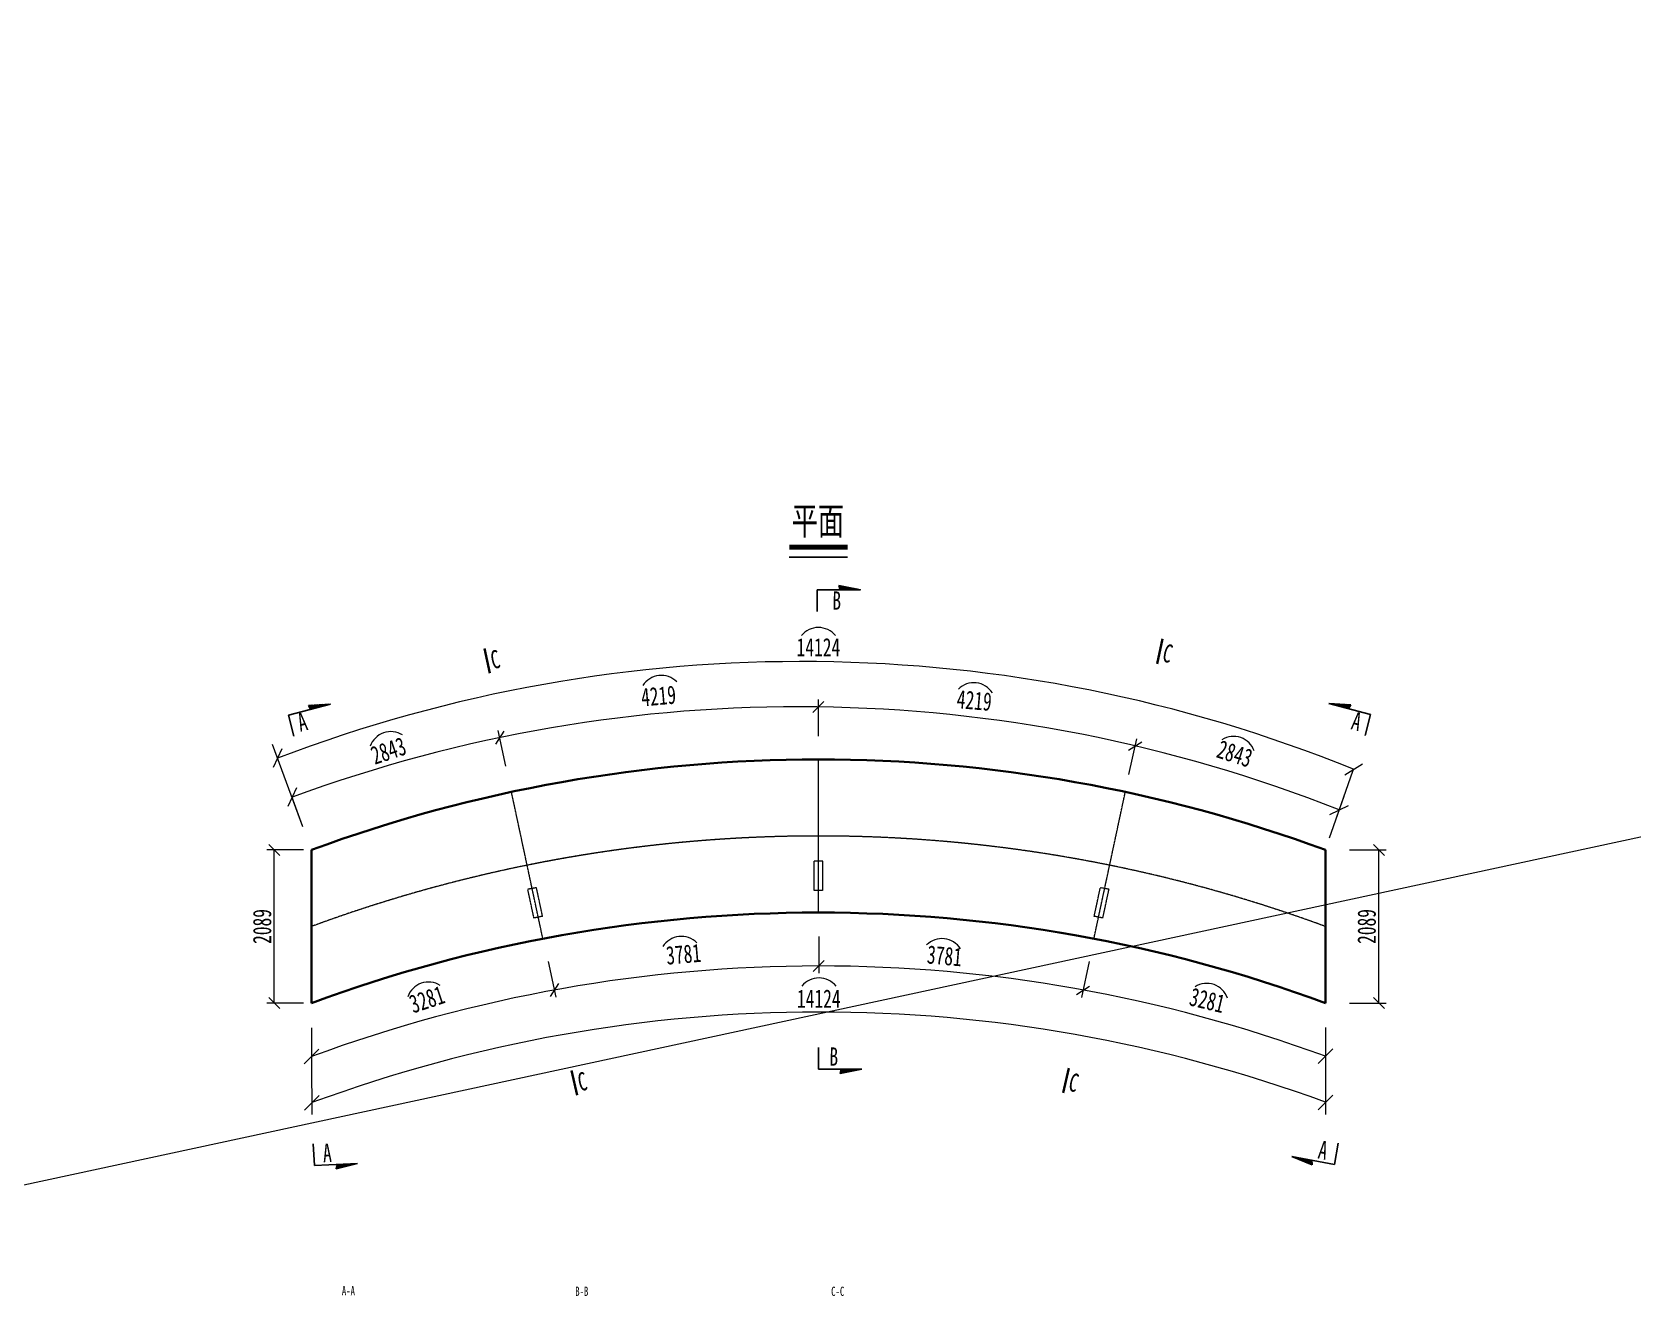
# Model space of a CAD drawing. Header units: millimetres. Extents: x -358959 to 47, y -122282 to 697692.
# Drawn here: x -150171 to -128342, y 128683 to 145938 of the extents above; entities that cross this region are included whole.
import ezdxf
from ezdxf.enums import TextEntityAlignment as Align

# ---------------------------------------------------------------- set-up
doc = ezdxf.new("R2010")
doc.units = ezdxf.units.MM
doc.header["$LTSCALE"] = 2
doc.header["$PDMODE"] = 34
doc.linetypes.add('CENTER2', pattern=[28.575, 19.05, -3.175, 3.175, -3.175])
doc.linetypes.add('DASHED', pattern=[0.75, 0.5, -0.25])
doc.layers.get('Defpoints').update_dxf_attribs({"color": 8, "lineweight": 9})
doc.layers.add('dim', color=3, linetype='Continuous')
for name, color, linetype, lineweight in [('中心线', 7, 'CENTER2', 15), ('标注', 4, 'Continuous', 13), ('标注线及字体', 2, 'Continuous', 15), ('桥 构造粗实', 1, 'Continuous', 30), ('细实线', 4, 'Continuous', 15), ('虚线', 4, 'DASHED', 15), ('钢板粗线', 1, 'Continuous', 25)]:
    doc.layers.add(name, color=color, linetype=linetype, lineweight=lineweight)
doc.styles.add('111', font='仿宋_GB2312.ttf', dxfattribs={"width": 0.7})
doc.styles.add('仿宋字', font='仿宋_GB2312.ttf', dxfattribs={"width": 0.7})
doc.dimstyles.new('200', dxfattribs={"dimscale": 0, "dimtxt": 2.5, "dimasz": 1.5, "dimexe": 1, "dimexo": 1, "dimgap": 0.4, "dimtad": 1, "dimdec": 0, "dimdsep": 46, "dimtxsty": '111', "dimblk": 'OBLIQUE', "dimcen": 0, "dimclrd": 256, "dimclre": 256, "dimclrt": 256, "dimadec": 4, "dimazin": 0, "dimtfac": 1, "dimtdec": 0, "dimtmove": 2, "dimatfit": 3, "dimfxl": 4, "dimfxlon": 1, "dimtolj": 1, "dimlwd": -1, "dimlwe": -1, "dimarcsym": 0})

# ---------------------------------------------------------------- blocks, each defined once
blk = doc.blocks.new('_Oblique')
at = {"color": 0, "linetype": 'ByBlock', "lineweight": -2}
blk.add_line((-0.5, -0.5), (0.5, 0.5), dxfattribs=at)
blk = doc.blocks.new('*D3718')
at = {"layer": 'Defpoints', "color": 0, "ltscale": 5, "transparency": 16777216}
for p in [(-146865, 134781), (-146358, 134781), (-146358, 132693)]:
    blk.add_point(p, dxfattribs=at)
at = {"layer": '标注', "ltscale": 5, "transparency": 16777216}
for p, q in [((-146465, 134781), (-146965, 134781)), ((-146865, 132693), (-146865, 134781)), ((-146465, 132693), (-146965, 132693))]:
    blk.add_line(p, q, dxfattribs=at)
at = {"layer": '标注', "ltscale": 5, "transparency": 16777216, "xscale": 149.9999999999998, "yscale": 149.9999999999998, "zscale": 149.9999999999998}
for p, rotation in [((-146865, 134781), 90), ((-146865, 132693), 270)]:
    blk.add_blockref('_Oblique', p, dxfattribs=dict(at, rotation=rotation))
at = {"layer": '标注', "ltscale": 5, "transparency": 16777216, "insert": (-147030, 133737), "char_height": 250, "attachment_point": 5, "rotation": 90, "style": '111'}
blk.add_mtext('\\A1;2089', dxfattribs=at)
blk = doc.blocks.new('*D3719')
at = {"layer": 'Defpoints', "color": 0, "ltscale": 5, "transparency": 16777216}
for p in [(-132526, 134781), (-131796, 134781), (-132526, 132693)]:
    blk.add_point(p, dxfattribs=at)
at = {"layer": '标注', "ltscale": 5, "transparency": 16777216}
for p, q in [((-132196, 134781), (-131696, 134781)), ((-131796, 132693), (-131796, 134781)), ((-132196, 132693), (-131696, 132693))]:
    blk.add_line(p, q, dxfattribs=at)
at = {"layer": '标注', "ltscale": 5, "transparency": 16777216, "xscale": 149.9999999999998, "yscale": 149.9999999999998, "zscale": 149.9999999999998}
for p, rotation in [((-131796, 134781), 90), ((-131796, 132693), 270)]:
    blk.add_blockref('_Oblique', p, dxfattribs=dict(at, rotation=rotation))
at = {"layer": '标注', "ltscale": 5, "transparency": 16777216, "insert": (-131961, 133737), "char_height": 250, "attachment_point": 5, "rotation": 90, "style": '111'}
blk.add_mtext('\\A1;2089', dxfattribs=at)
blk = doc.blocks.new('剖面箭头')
at = {"layer": '钢板粗线', "ltscale": 10}
h = blk.add_hatch(dxfattribs=at)
h.set_pattern_fill('ANSI31', color=256, style=0)
h.set_pattern_definition([(45, (-182.99888, -777.8594), (-0.088388348, 0.088388348), [])])
h.paths.add_polyline_path([(6, -3), (3.15, -3), (3, -3.6)])
for p, q in [((0, 0), (0, -3)), ((0, -3), (6, -3)), ((6, -3), (3, -3.6)), ((3, -3.6), (3.15, -3))]:
    blk.add_line(p, q, dxfattribs=at)

msp = doc.modelspace()

# ---------------------------------------------------------------- linework, layer by layer
at = {"color": 4}
msp.add_line((-139838.8, 138776), (-139044.8, 138776), dxfattribs=at)
at = {"color": 6, "const_width": 66.7}
msp.add_lwpolyline([(-139838.8, 138909.3), (-139044.8, 138909.3)], dxfattribs=at)
at = {"layer": '中心线', "ltscale": 0.2}
for centre, start, end in [((-139441.8, 114971), 69.76849, 110.23153), ((-139442.3, 114971), 89.99876, 101.45792)]:
    msp.add_arc(centre, 20000, start, end, dxfattribs=at)
at = {"layer": '标注', "ltscale": 5}
for p, q in [((-77208.1, 145937.7), (-245232.2, 109774.4)), ((-139441.3, 136332.4), (-139441.3, 136832.4)), ((-139441.3, 136332.4), (-139441.3, 136832.4)), ((-143705.1, 135921.6), (-143812.5, 136409.9)), ((-135205.7, 135809.2), (-135098.5, 136297.5)), ((-139436.6, 133598), (-139436.6, 133098)), ((-139436.6, 133598), (-139436.6, 133098)), ((-143130.6, 133260.5), (-143023.2, 132772.2)), ((-135747.2, 133257.6), (-135854.6, 132769.3))]:
    msp.add_line(p, q, dxfattribs=at)
at = {"layer": '标注', "linetype": 'Continuous', "ltscale": 550}
for p, q in [((-146473.4, 135094.1), (-146888.8, 136219.9)), ((-132372.9, 135218.7), (-132145.4, 135870.2)), ((-146479.5, 135110.6), (-146626, 135507.6)), ((-132467.4, 134948.1), (-132269.6, 135514.6)), ((-146358.9, 132355.7), (-146355.4, 131762.3)), ((-132525.5, 132359.4), (-132525.5, 131766)), ((-146357.2, 131886.2), (-146351.6, 131172.6)), ((-132525.5, 131922.5), (-132525.8, 131170.1))]:
    msp.add_line(p, q, dxfattribs=at)
at = {"layer": '标注', "ltscale": 5}
for centre, radius, start, end in [((-139672.4, 117317.3), 20033.3, 67.9192, 110.90156), ((-139706.8, 116733.7), 20000, 68.37289, 110.23153), ((-139436.6, 113198), 20000, 69.7844, 110.24744), ((-139430.1, 112569.9), 20000, 69.80426, 110.24744)]:
    msp.add_arc(centre, radius, start, end, dxfattribs=at)
at = {"layer": '桥 构造粗实'}
for p, q in [((-143997.1, 137529.5), (-143922.7, 137191.3)), ((-134745.9, 137659.5), (-134820.3, 137321.3)), ((-146358.1, 132692.7), (-146358.1, 134781.4)), ((-132525.5, 132692.7), (-132525.5, 134781.4)), ((-142808.7, 131771.9), (-142734.3, 131433.7)), ((-136027.4, 131805.8), (-136101.8, 131467.6))]:
    msp.add_line(p, q, dxfattribs=at)
for centre in [(-139441.8, 116015.4), (-139441.8, 113926.7)]:
    msp.add_arc(centre, 20000, 69.76849, 110.23153, dxfattribs=at)
at = {"layer": '细实线'}
for centre, start, end in [((-139441.8, 137515.3), 39.04563, 140.75836), ((-141584.7, 136861.9), 45.27985, 147.51091), ((-137321.8, 136761.6), 32.48909, 134.72015), ((-145274.6, 136094.8), 58.16886, 160.39991), ((-133779, 136030.1), 19.60009, 121.83114), ((-141310.6, 133301.5), 45.27985, 147.51091), ((-137755.7, 133271.2), 32.48909, 134.72015), ((-144760.7, 132678.5), 58.16886, 160.39991), ((-139433.8, 132734.6), 39.04563, 140.75836), ((-134144, 132660.6), 19.60009, 121.83114)]:
    msp.add_arc(centre, 300, start, end, dxfattribs=at)
at = {"layer": '虚线', "color": 2, "ltscale": 2}
for p, q in [((-139441.8, 133926.7), (-139441.8, 136015.4)), ((-143200.7, 133570.3), (-143629.3, 135572.1)), ((-135683, 133570.3), (-135254.4, 135572.1)), ((-139501.8, 134228.5), (-139501.8, 134628.5)), ((-139381.8, 134228.5), (-139381.8, 134628.5)), ((-143322.4, 133852.3), (-143406.2, 134243.5)), ((-143204.5, 133874.9), (-143288.3, 134266.2)), ((-135679.2, 133874.9), (-135595.4, 134266.2)), ((-135561.3, 133852.3), (-135477.5, 134243.5))]:
    msp.add_line(p, q, dxfattribs=at)
for centre, radius, start, end in [((-139441.8, 113928.6), 20700, 89.83393, 90.16607), ((-139441.8, 113926.7), 20700, 100.7089, 101.04113), ((-139441.8, 113926.7), 20700, 78.95887, 79.2911), ((-139441.8, 113928.6), 20300, 89.83065, 90.16935), ((-139441.8, 113926.7), 20300, 100.68177, 101.02055), ((-139441.8, 113926.7), 20300, 78.97945, 79.31823)]:
    msp.add_arc(centre, radius, start, end, dxfattribs=at)

# ---------------------------------------------------------------- block references
at = {"layer": 'dim'}
for p, xscale, yscale, zscale, rotation in [((-139457.1, 138035.2), -98.55999999999997, 98.55999999999996, 98.55999999999996, 179.9999999999929), ((-146596.2, 136333.1), -98.55999999999996, 98.55999999999996, 98.55999999999996, 194.7263007260483), ((-131983.7, 136341.3), 98.55999999999995, 98.55999999999995, 98.55999999999995, 165.2736992739517), ((-139440.8, 132085), 98.55999999999997, 98.55999999999997, 98.55999999999997, 359.9999999999928), ((-146333.3, 130770.8), 98.55999999999995, 98.55999999999995, 98.55999999999995, 2.876836266599168), ((-132349.9, 130782.5), -98.55999999999993, 98.55999999999993, 98.55999999999993, 349.626530323337)]:
    msp.add_blockref('剖面箭头', p, dxfattribs=dict(at, xscale=xscale, yscale=yscale, zscale=zscale, rotation=rotation))
at = {"layer": '标注', "ltscale": 5, "xscale": 149.9999999999998, "yscale": 149.9999999999998, "zscale": 149.9999999999998}
for p in [(-139441.3, 136732.4), (-139436.6, 133198)]:
    msp.add_blockref('_Oblique', p, dxfattribs=at)
for p, rotation in [((-139441.3, 136732.4), 180.0000000000685), ((-143791.1, 136312.2), 192.4061366837083), ((-135120, 136199.9), 347.6184838876543), ((-139436.6, 133198), 180.0000000000689), ((-143044.7, 132869.9), 192.4065380459211), ((-135833.2, 132866.9), 347.593461953956)]:
    msp.add_blockref('_Oblique', p, dxfattribs=dict(at, rotation=rotation))
at = {"layer": '标注', "ltscale": 550}
for p, xscale, yscale, zscale, rotation in [((-146819.5, 136032.3), 200.0000000000001, 200.0000000000001, 200.0000000000001, 200.2481925184068), ((-132141.6, 135881.2), 200, 200, 200, 346.3772170543584), ((-146623.1, 135499.8), 200.0000000000002, 200.0000000000002, 200.0000000000002, 200.2481928321369), ((-132335.5, 135325.7), 200, 200, 200, 340.7546640460606), ((-146356.6, 131962.3), 199.9999999999999, 199.9999999999999, 199.9999999999999, 180.3397487546521), ((-132525.5, 131966), 200, 200, 200, 359.9999999999314), ((-146351.6, 131332.7), 200, 200, 200, 180.4521707612843), ((-132525.7, 131335), 200, 200, 200, 359.9839763045796)]:
    msp.add_blockref('_Oblique', p, dxfattribs=dict(at, xscale=xscale, yscale=yscale, zscale=zscale, rotation=rotation))

# ---------------------------------------------------------------- texts
at = {"layer": '标注', "style": '仿宋字', "width": 0.7}
for s, rotation, p in [('B', 358.80877, (-139253.6, 138058.6)), ('C', 346.40224, (-134762.6, 137355.5)), ('C', 11.21531, (-143884.6, 137246.6)), ('A', 14.47915, (-146509.6, 136391.5)), ('A', 345.52085, (-132187.6, 136429.9)), ('B', 358.80877, (-139294.1, 131838.8)), ('C', 11.21531, (-142696.2, 131489)), ('C', 346.40224, (-136044.1, 131501.8)), ('A', 3.12399, (-146195.7, 130520.8)), ('A', 349.37938, (-132637.9, 130574.9))]:
    msp.add_text(s, height=250, rotation=rotation, dxfattribs=at).set_placement(p)
at = {"layer": '标注', "ltscale": 550, "char_height": 250, "attachment_point": 5, "style": '仿宋字'}
for insert in [(-139441.8, 137546), (-139436.6, 132752.6)]:
    msp.add_mtext('\\A1;14124', dxfattribs=dict(at, insert=insert))
at = {"layer": '标注', "ltscale": 5, "char_height": 250, "attachment_point": 5, "style": '111'}
for s, insert, rotation in [('\\A1;4219', (-141622.8, 136880.6), 4.8717), ('\\A1;4219', (-137314.9, 136818.7), 355.1283), ('\\A1;3781', (-141281.8, 133358.3), 4.8717), ('\\A1;3781', (-137720.9, 133335.7), 355.1283)]:
    msp.add_mtext(s, dxfattribs=dict(at, insert=insert, rotation=rotation))
at = {"layer": '标注', "ltscale": 550, "char_height": 250, "attachment_point": 5, "style": '仿宋字'}
for s, insert, rotation in [('\\A1;2843', (-145307.8, 136133.8), 18.56119), ('\\A1;2843', (-133762.5, 136092.8), 342.10517), ('\\A1;3281', (-144782.6, 132741.7), 18.42037), ('\\A1;3281', (-134136.8, 132729), 346.56299)]:
    msp.add_mtext(s, dxfattribs=dict(at, insert=insert, rotation=rotation))
at = {"layer": '标注线及字体', "color": 0, "style": '111', "width": 0.7}
for s, height, p in [('平面', 375, (-139449.5, 139260.5)), ('A-A', 125, (-145854, 128768.7)), ('B-B', 125, (-142670.1, 128760.7)), ('C-C', 125, (-139178.2, 128760.7))]:
    msp.add_text(s, height=height, dxfattribs=at).set_placement(p, align=Align.MIDDLE)

# ---------------------------------------------------------------- dimensions: what is measured, and where the dimension line sits
at = {"layer": '标注', "ltscale": 5}
for base, p1, p2, picture, middle in [((-146865.3, 134781.4), (-146358.1, 132692.7), (-146358.1, 134781.4), '*D3718', (-147030.3, 133737.1)), ((-131796.2, 134781.4), (-132525.5, 132692.7), (-132525.5, 134781.4), '*D3719', (-131961.2, 133737.1))]:
    dim = msp.add_linear_dim(base=base, p1=p1, p2=p2, angle=90, dimstyle='200', override={"dimscale": 100, "dimarcsym": 1}, dxfattribs=at)
    dim.commit()
    dim.dimension.update_dxf_attribs({"geometry": picture, "text_midpoint": middle})

doc.saveas('drawing.dxf')
